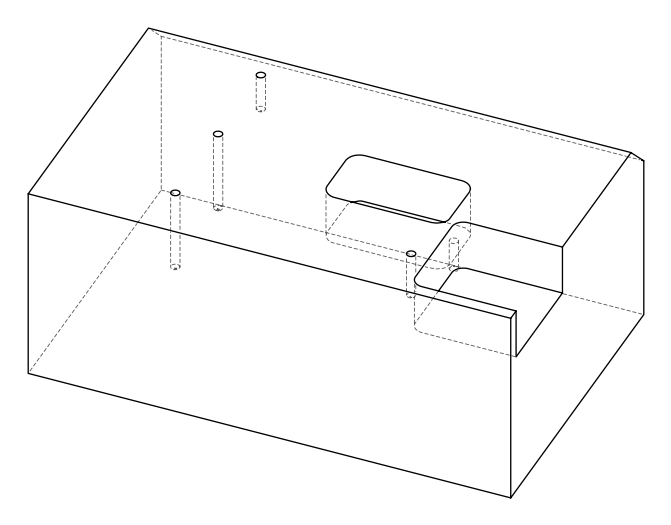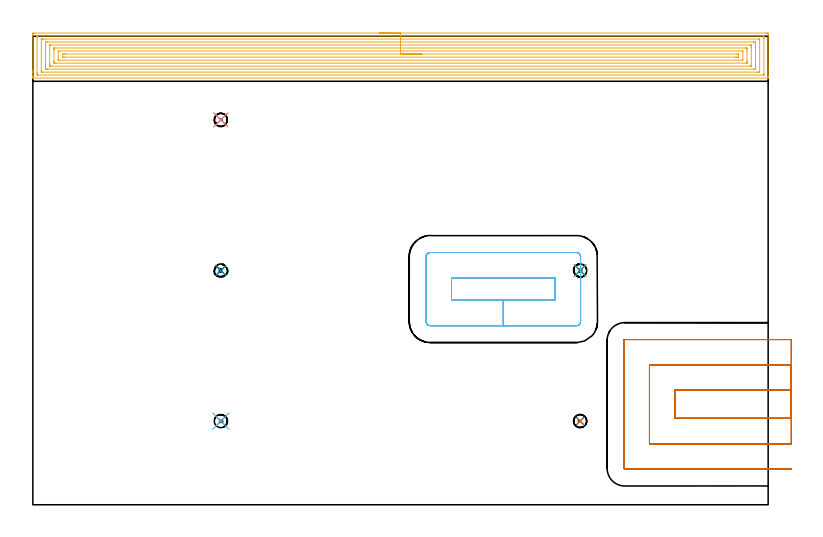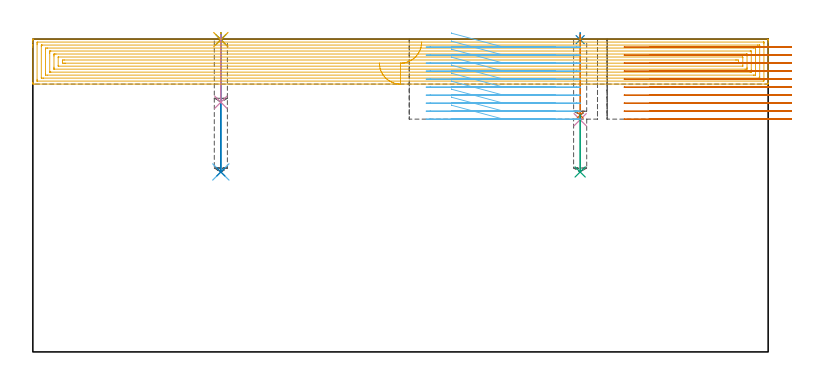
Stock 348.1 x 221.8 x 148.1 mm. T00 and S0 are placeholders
(PLAN: 13 operations, 3 tool changes, 45.3 min)
(1 SPOT_DRILL | STEP1POCKET | NXT0321_9005460120000 | 0.03 min | 0 mm3)
(2 SPOT_DRILL_1 | STEP1POCKET_1 | NXT0321_9005460120000 | 0.03 min | 0 mm3)
(3 SPOT_DRILL_2 | STEP1POCKET_2 | NXT0321_9005460120000 | 0.03 min | 1 mm3)
(4 SPOT_DRILL_3 | STEP1POCKET_3 | NXT0321_9005460120000 | 0.04 min | 4148 mm3)
(5 SPOT_DRILL_4 | STEP1POCKET_4 | NXT0321_9005460120000 | 0.03 min | 1 mm3)
(6 DRILL_BLIND_HOLE_INTO_CENTER | STEP1POCKET | UGT0301_457 | 0.26 min | 1844 mm3)
(7 DRILL_BLIND_HOLE_INTO_CENTER_1 | STEP1POCKET_1 | UGT0301_457 | 0.15 min | 1040 mm3)
(8 DRILL_BLIND_HOLE_INTO_CENTER_2 | STEP1POCKET_2 | UGT0301_457 | 0.26 min | 1844 mm3)
(9 DRILL_BLIND_HOLE_INTO_CENTER_3 | STEP1POCKET_3 | UGT0301_457 | 0.12 min | 725 mm3)
(10 DRILL_BLIND_HOLE_INTO_CENTER_4 | STEP1POCKET_4 | UGT0301_457 | 0.13 min | 857 mm3)
(11 AREA_MILL | FG_CHAMFER_SURFACE | UGT0205_001 | 22.6 min | 78969 mm3)
(12 MILL_RECTANGULAR_POCKET | POCKET_RECTANGULAR_STRAIGHT | NXT0201_012 | Follow Part, ap 4, ae 75% | 7.97 min | 163552 mm3)
(13 MILL_SLOT | SLOT_PARTIAL_RECTANGULAR | NXT0201_012 | Follow Part, ap 4, ae 75% | 13.68 min | 222169 mm3)
(TOOL NXT0321_9005460120000 | NC Spot Drill, 142deg, 12mm, Carbide, Uncoated | D12 PA142 FL30 Z2)
(TOOL UGT0301_457 | Carbide Drill 6.2 mm | D6.2 PA118 FL63 Z2)
(TOOL UGT0205_001 | Chamfer Mill 20 x 3 x 45 deg. | D20 FL50 Z2)
(TOOL NXT0201_012 | ENDMILL 16mm [2P460-1600-NA 1630] | D16 FL38 Z6)
(OP 1 SPOT_DRILL)
G17 G21 G94 G90
T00 M6
G54
G17 G0 G90 X89. Y39.6 S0 M3
G43 Z158.1 H0
G94 G81 G98 Z147.833 F250. R151.1
G80
M5
M2
(OP 2 SPOT_DRILL_1)
G17 G21 G94 G90
T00 M6
G54
G17 G0 G90 X259.1 Y39.6 S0 M3
G43 Z158.1 H0
G94 G81 G98 Z147.833 F250. R151.1
G80
M5
M2
(OP 3 SPOT_DRILL_2)
G17 G21 G94 G90
T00 M6
G54
G17 G0 G90 X89. Y110.9 S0 M3
G43 Z158.1 H0
G94 G81 G98 Z147.833 F250. R151.1
G80
M5
M2
(OP 4 SPOT_DRILL_3)
G17 G21 G94 G90
T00 M6
G54
G17 G0 G90 X259.1 Y110.9 S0 M3
G43 Z158.1 H0
G94 G81 G98 Z109.933 F250. R113.2
G80
M5
M2
(OP 5 SPOT_DRILL_4)
G17 G21 G94 G90
T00 M6
G54
G17 G0 G90 X89. Y182.2 S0 M3
G43 Z158.1 H0
G94 G81 G98 Z147.833 F250. R151.1
G80
M5
M2
(OP 6 DRILL_BLIND_HOLE_INTO_CENTER)
G17 G21 G94 G90
T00 M6
G54
G17 G0 G90 X89. Y39.6 S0 M3
G43 Z158.1 H0
G94 G81 G98 Z85.2 F250. R150.1
G80
M5
M2
(OP 7 DRILL_BLIND_HOLE_INTO_CENTER_1)
G17 G21 G94 G90
T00 M6
G54
G17 G0 G90 X259.1 Y39.6 S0 M3
G43 Z158.1 H0
G94 G81 G98 Z112.1 F250. R150.1
G80
M5
M2
(OP 8 DRILL_BLIND_HOLE_INTO_CENTER_2)
G17 G21 G94 G90
T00 M6
G54
G17 G0 G90 X89. Y110.9 S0 M3
G43 Z158.1 H0
G94 G81 G98 Z85.2 F250. R150.1
G80
M5
M2
(OP 9 DRILL_BLIND_HOLE_INTO_CENTER_3)
G17 G21 G94 G90
T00 M6
G54
G17 G0 G90 X259.1 Y110.9 S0 M3
G43 Z158.1 H0
G94 G81 G98 Z85.2 F250. R112.2
G80
M5
M2
(OP 10 DRILL_BLIND_HOLE_INTO_CENTER_4)
G17 G21 G94 G90
T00 M6
G54
G17 G0 G90 X89. Y182.2 S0 M3
G43 Z158.1 H0
G94 G81 G98 Z118.2 F250. R150.1
G80
M5
M2
(OP 11 AREA_MILL)
G17 G21 G94 G90
T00 M6
G54
G17 G0 G90 X164.05 Y223.3 S1061 M3
G43 Z158.1 H0
Z136.8
G94 G1 X164.088 Z135.928 F250.
X164.202 Z135.064
X164.391 Z134.212
X164.653 Z133.38
X164.987 Z132.574
X165.39 Z131.8
X165.858 Z131.064
X166.39 Z130.372
X166.979 Z129.729
X167.622 Z129.14
X168.314 Z128.609
X169.05 Z128.14
X169.824 Z127.737
X170.63 Z127.403
X171.462 Z127.141
X172.313 Z126.952
X173.178 Z126.838
X174.05 Z126.8
X346.983
X347.474 Y223.299 Z126.801
X347.96 Y223.295 Z126.803
X348.091 Y223.292 Z126.806
X348.1 Y222.815 Z127.283
Y205.756 Z144.339
Y203.369 Z146.726
Y202.66 Z147.439
Y202.389 Z147.71
Y202.017 Z148.073
X348.092 Y202.003 Z148.088
X347.922 Y202. Z148.1
X0.179
X0.008 Y202.003 Z148.088
X0. Y202.017 Z148.073
Y202.389 Z147.711
Y202.661 Z147.439
Y203.369 Z146.726
Y204.608 Z145.489
Y205.137 Z144.958
Y205.756 Z144.339
Y222.55 Z127.548
X0.003 Y222.815 Z127.283
X0.009 Y223.292 Z126.806
X0.14 Y223.295 Z126.803
X0.626 Y223.3 Z126.8
X174.05
Y221.886 Z128.214
X345.732 Y221.885 Z128.215
X346.08 Y221.879 Z128.221
X346.09 Y221.766 Z128.334
X346.097 Y221.524 Z128.576
X346.099 Y221.047 Z129.053
X346.1 Y220.637 Z129.463
Y204.253 Z145.847
X346.098 Y203.845 Z146.255
X346.09 Y203.435 Z146.665
X346.088 Y203.42 Z146.68
X346.082 Y203.418 Z146.682
X346.057 Y203.416 Z146.684
X346.004 Y203.415 Z146.685
X345.898 Y203.414 Z146.686
X2.368 Y203.415 Z146.685
X2.02 Y203.421 Z146.679
X2.01 Y203.534 Z146.566
X2.003 Y203.776 Z146.324
X2.001 Y204.253 Z145.847
X2. Y204.662 Z145.438
Y221.047 Z129.053
X2.001 Y221.455 Z128.645
X2.01 Y221.865 Z128.235
X2.012 Y221.88 Z128.22
X2.018 Y221.882 Z128.218
X2.043 Y221.884 Z128.216
X2.096 Y221.885 Z128.215
X2.202 Y221.886 Z128.214
X174.05
Y220.472 Z129.629
X343.586 Y220.471
X343.898 Y220.47 Z129.63
X344.002 Y220.468 Z129.632
X344.076 Y220.465 Z129.635
X344.09 Y220.362 Z129.738
X344.095 Y220.163 Z129.937
X344.099 Y219.964 Z130.136
Y205.137 Z144.963
X344.097 Y204.94 Z145.16
X344.09 Y204.872 Z145.228
X344.084 Y204.835 Z145.265
X344.053 Y204.834 Z145.266
X343.898 Y204.831 Z145.269
X343.316 Y204.829 Z145.271
X343.004
X4.514
X4.202 Y204.831 Z145.269
X4.098 Y204.832 Z145.268
X4.024 Y204.835 Z145.265
X4.01 Y204.938 Z145.162
X4.005 Y205.137 Z144.963
X4.001 Y205.336 Z144.764
Y220.163 Z129.937
X4.003 Y220.36 Z129.74
X4.01 Y220.428 Z129.672
X4.016 Y220.465 Z129.635
X4.047 Y220.466 Z129.634
X4.202 Y220.469 Z129.631
X4.784 Y220.471 Z129.629
X5.096
X174.05 Y220.472
Y219.057 Z131.043
X341.216
X341.441 Y219.056 Z131.044
X341.972 Y219.05 Z131.05
X342.09 Y219.042 Z131.058
X342.095 Y218.834 Z131.266
X342.1 Y218.405 Z131.695
Y206.915 Z143.185
X342.095 Y206.468 Z143.632
X342.09 Y206.256 Z143.844
X341.879 Y206.25 Z143.85
X341.216 Y206.244 Z143.856
X6.884 Y206.243 Z143.857
X6.658 Y206.244 Z143.856
X6.128 Y206.25 Z143.85
X6.01 Y206.258 Z143.842
X6.005 Y206.466 Z143.634
X6. Y206.895 Z143.205
Y218.385 Z131.715
X6.005 Y218.832 Z131.268
X6.01 Y219.044 Z131.056
X6.221 Y219.05 Z131.05
X6.884 Y219.056 Z131.044
X174.05 Y219.057 Z131.043
Y217.643 Z132.457
X339.562
X339.828 Y217.64 Z132.46
X340.005 Y217.636 Z132.464
X340.091 Y217.628 Z132.472
X340.093 Y217.606 Z132.494
X340.096 Y217.511 Z132.589
X340.1 Y216.847 Z133.253
Y216.627 Z133.473
Y208.009 Z142.091
X340.097 Y207.789 Z142.311
X340.094 Y207.706 Z142.394
X340.091 Y207.671 Z142.429
X339.961 Y207.664 Z142.436
X339.695 Y207.659 Z142.441
X339.561 Y207.657 Z142.443
X8.538
X8.272 Y207.66 Z142.44
X8.095 Y207.664 Z142.436
X8.009 Y207.672 Z142.428
X8.007 Y207.694 Z142.406
X8.004 Y207.789 Z142.311
X8. Y208.453 Z141.647
Y208.673 Z141.427
Y217.291 Z132.809
X8.003 Y217.511 Z132.589
X8.006 Y217.594 Z132.506
X8.009 Y217.629 Z132.471
X8.139 Y217.636 Z132.464
X8.405 Y217.641 Z132.459
X8.539 Y217.643 Z132.457
X174.05
Y216.229 Z133.871
X337.15
X337.64 Y216.227 Z133.873
X338.05 Y216.223 Z133.877
X338.09 Y216.22 Z133.88
X338.096 Y216.177 Z133.923
X338.099 Y215.744 Z134.356
X338.1 Y215.289 Z134.811
Y209.986 Z140.114
X338.098 Y209.556 Z140.544
X338.095 Y209.107 Z140.993
X338.09 Y209.078 Z141.022
X338.069 Y209.076 Z141.024
X338.008 Y209.074 Z141.026
X337.886 Y209.072 Z141.028
X10.95 Y209.071 Z141.029
X10.46 Y209.073 Z141.027
X10.05 Y209.077 Z141.023
X10.01 Y209.08 Z141.02
X10.004 Y209.123 Z140.977
X10.001 Y209.556 Z140.544
X10. Y210.011 Z140.089
Y215.314 Z134.786
X10.002 Y215.744 Z134.356
X10.005 Y216.193 Z133.907
X10.01 Y216.221 Z133.879
X10.031 Y216.224 Z133.876
X10.092 Y216.226 Z133.874
X10.214 Y216.228 Z133.872
X174.05 Y216.229 Z133.871
Y214.815 Z135.285
X335.898 Y214.814 Z135.286
X336.051 Y214.81 Z135.29
X336.083 Y214.808 Z135.292
X336.09 Y214.791 Z135.309
X336.097 Y214.763 Z135.337
X336.099 Y214.734 Z135.366
Y210.835 Z139.265
X336.096 Y210.672 Z139.428
X336.09 Y210.542 Z139.558
X336.082 Y210.491 Z139.609
X335.807 Y210.485 Z139.615
X12.201 Y210.486 Z139.614
X12.049 Y210.49 Z139.61
X12.017 Y210.492 Z139.608
X12.01 Y210.509 Z139.591
X12.003 Y210.537 Z139.563
X12.001 Y210.566 Z139.534
Y214.465 Z135.635
X12.004 Y214.628 Z135.472
X12.01 Y214.758 Z135.342
X12.018 Y214.809 Z135.291
X12.293 Y214.815 Z135.285
X174.05
Y213.4 Z136.7
X333.171
X333.755 Y213.398 Z136.702
X334.065 Y213.393 Z136.707
X334.097 Y213.092 Z137.008
X334.099 Y213.058 Z137.042
Y212.208 Z137.892
X334.098 Y212.175 Z137.925
X334.065 Y211.907 Z138.193
X333.481 Y211.901 Z138.199
X333.171 Y211.9 Z138.2
X332.589
X14.929
X14.345 Y211.902 Z138.198
X14.035 Y211.907 Z138.193
X14.003 Y212.208 Z137.892
X14.001 Y212.242 Z137.858
Y213.092 Z137.008
X14.002 Y213.125 Z136.975
X14.035 Y213.393 Z136.707
X14.619 Y213.399 Z136.701
X14.929 Y213.4 Z136.7
X15.511
X174.05
X174.922 Z136.738
X175.786 Z136.851
X176.638 Z137.04
X177.47 Z137.303
X178.276 Z137.636
X179.05 Z138.039
X179.786 Z138.508
X180.478 Z139.039
X181.121 Z139.628
X181.71 Z140.272
X182.241 Z140.964
X182.71 Z141.7
X183.113 Z142.473
X183.447 Z143.279
X183.709 Z144.111
X183.898 Z144.963
X184.012 Z145.828
X184.05 Z146.7
G0 Z158.1
M5
M2
(OP 12 MILL_RECTANGULAR_POCKET)
G17 G21 G94 G90
T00 M6
G54
G17 G0 G90 X198.2 Y97.591 S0 M3
G43 Z158.1 H1
Z151.1
G94 G1 Y96.8 Z150.888 F250.
X222.75 Z144.31
X247.3 F500.
Y107.4
X198.2
Y96.8
X222.75
Y84.8
X257.4
G3 X259.3 Y86.7 R1.9
G1 Y117.5
G3 X257.4 Y119.4 R1.9
G1 X188.1
G3 X186.2 Y117.5 R1.9
G1 Y86.7
G3 X188.1 Y84.8 R1.9
G1 X222.75
X223.75
G0 X198.2 Y97.591 Z147.31
G1 Y96.8 Z147.098 F250.
X222.75 Z140.52
X247.3 F500.
Y107.4
X198.2
Y96.8
X222.75
Y84.8
X257.4
G3 X259.3 Y86.7 R1.9
G1 Y117.5
G3 X257.4 Y119.4 R1.9
G1 X188.1
G3 X186.2 Y117.5 R1.9
G1 Y86.7
G3 X188.1 Y84.8 R1.9
G1 X222.75
X223.75
G0 X198.2 Y97.591 Z143.52
G1 Y96.8 Z143.308 F250.
X222.75 Z136.73
X247.3 F500.
Y107.4
X198.2
Y96.8
X222.75
Y84.8
X257.4
G3 X259.3 Y86.7 R1.9
G1 Y117.5
G3 X257.4 Y119.4 R1.9
G1 X188.1
G3 X186.2 Y117.5 R1.9
G1 Y86.7
G3 X188.1 Y84.8 R1.9
G1 X222.75
X223.75
G0 X198.2 Y97.591 Z139.73
G1 Y96.8 Z139.518 F250.
X222.75 Z132.94
X247.3 F500.
Y107.4
X198.2
Y96.8
X222.75
Y84.8
X257.4
G3 X259.3 Y86.7 R1.9
G1 Y117.5
G3 X257.4 Y119.4 R1.9
G1 X188.1
G3 X186.2 Y117.5 R1.9
G1 Y86.7
G3 X188.1 Y84.8 R1.9
G1 X222.75
X223.75
G0 X198.2 Y97.591 Z135.94
G1 Y96.8 Z135.728 F250.
X222.75 Z129.15
X247.3 F500.
Y107.4
X198.2
Y96.8
X222.75
Y84.8
X257.4
G3 X259.3 Y86.7 R1.9
G1 Y117.5
G3 X257.4 Y119.4 R1.9
G1 X188.1
G3 X186.2 Y117.5 R1.9
G1 Y86.7
G3 X188.1 Y84.8 R1.9
G1 X222.75
X223.75
G0 X198.2 Y97.591 Z132.15
G1 Y96.8 Z131.938 F250.
X222.75 Z125.36
X247.3 F500.
Y107.4
X198.2
Y96.8
X222.75
Y84.8
X257.4
G3 X259.3 Y86.7 R1.9
G1 Y117.5
G3 X257.4 Y119.4 R1.9
G1 X188.1
G3 X186.2 Y117.5 R1.9
G1 Y86.7
G3 X188.1 Y84.8 R1.9
G1 X222.75
X223.75
G0 X198.2 Y97.591 Z128.36
G1 Y96.8 Z128.148 F250.
X222.75 Z121.57
X247.3 F500.
Y107.4
X198.2
Y96.8
X222.75
Y84.8
X257.4
G3 X259.3 Y86.7 R1.9
G1 Y117.5
G3 X257.4 Y119.4 R1.9
G1 X188.1
G3 X186.2 Y117.5 R1.9
G1 Y86.7
G3 X188.1 Y84.8 R1.9
G1 X222.75
X223.75
G0 X198.2 Y97.591 Z124.57
G1 Y96.8 Z124.358 F250.
X222.75 Z117.78
X247.3 F500.
Y107.4
X198.2
Y96.8
X222.75
Y84.8
X257.4
G3 X259.3 Y86.7 R1.9
G1 Y117.5
G3 X257.4 Y119.4 R1.9
G1 X188.1
G3 X186.2 Y117.5 R1.9
G1 Y86.7
G3 X188.1 Y84.8 R1.9
G1 X222.75
X223.75
G0 X198.2 Y97.591 Z120.78
G1 Y96.8 Z120.568 F250.
X222.75 Z113.99
X247.3 F500.
Y107.4
X198.2
Y96.8
X222.75
Y84.8
X257.4
G3 X259.3 Y86.7 R1.9
G1 Y117.5
G3 X257.4 Y119.4 R1.9
G1 X188.1
G3 X186.2 Y117.5 R1.9
G1 Y86.7
G3 X188.1 Y84.8 R1.9
G1 X222.75
X223.75
G0 X198.2 Y97.591 Z116.99
G1 Y96.8 Z116.778 F250.
X222.75 Z110.2
X247.3 F500.
Y107.4
X198.2
Y96.8
X222.75
Y84.8
X257.4
G3 X259.3 Y86.7 R1.9
G1 Y117.5
G3 X257.4 Y119.4 R1.9
G1 X188.1
G3 X186.2 Y117.5 R1.9
G1 Y86.7
G3 X188.1 Y84.8 R1.9
G1 X222.75
X223.75
G0 Z158.1
M5
M2
(OP 13 MILL_SLOT)
G17 G21 G94 G90
T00 M6
G54
G17 G0 G90 X359.1 Y54.2 S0 M3
G43 Z158.1 H1
Z144.31
G94 G1 X356.1 F250.
X303.9 F500.
Y40.9
X356.1
X359.1 F250.
Y66.2
X356.1
X291.9 F500.
Y28.9
X356.1
X359.1 F250.
Y78.2
X356.1
X280.2 F500.
G3 X279.9 Y77.9 R0.3
G1 Y17.2
G3 X280.2 Y16.9 R0.3
G1 X356.1
X359.1 F250.
G0 Y54.2 Z140.52
G1 X356.1
X303.9 F500.
Y40.9
X356.1
X359.1 F250.
Y66.2
X356.1
X291.9 F500.
Y28.9
X356.1
X359.1 F250.
Y78.2
X356.1
X280.2 F500.
G3 X279.9 Y77.9 R0.3
G1 Y17.2
G3 X280.2 Y16.9 R0.3
G1 X356.1
X359.1 F250.
G0 Y54.2 Z136.73
G1 X356.1
X303.9 F500.
Y40.9
X356.1
X359.1 F250.
Y66.2
X356.1
X291.9 F500.
Y28.9
X356.1
X359.1 F250.
Y78.2
X356.1
X280.2 F500.
G3 X279.9 Y77.9 R0.3
G1 Y17.2
G3 X280.2 Y16.9 R0.3
G1 X356.1
X359.1 F250.
G0 Y54.2 Z132.94
G1 X356.1
X303.9 F500.
Y40.9
X356.1
X359.1 F250.
Y66.2
X356.1
X291.9 F500.
Y28.9
X356.1
X359.1 F250.
Y78.2
X356.1
X280.2 F500.
G3 X279.9 Y77.9 R0.3
G1 Y17.2
G3 X280.2 Y16.9 R0.3
G1 X356.1
X359.1 F250.
G0 Y54.2 Z129.15
G1 X356.1
X303.9 F500.
Y40.9
X356.1
X359.1 F250.
Y66.2
X356.1
X291.9 F500.
Y28.9
X356.1
X359.1 F250.
Y78.2
X356.1
X280.2 F500.
G3 X279.9 Y77.9 R0.3
G1 Y17.2
G3 X280.2 Y16.9 R0.3
G1 X356.1
X359.1 F250.
G0 Y54.2 Z125.36
G1 X356.1
X303.9 F500.
Y40.9
X356.1
X359.1 F250.
Y66.2
X356.1
X291.9 F500.
Y28.9
X356.1
X359.1 F250.
Y78.2
X356.1
X280.2 F500.
G3 X279.9 Y77.9 R0.3
G1 Y17.2
G3 X280.2 Y16.9 R0.3
G1 X356.1
X359.1 F250.
G0 Y54.2 Z121.57
G1 X356.1
X303.9 F500.
Y40.9
X356.1
X359.1 F250.
Y66.2
X356.1
X291.9 F500.
Y28.9
X356.1
X359.1 F250.
Y78.2
X356.1
X280.2 F500.
G3 X279.9 Y77.9 R0.3
G1 Y17.2
G3 X280.2 Y16.9 R0.3
G1 X356.1
X359.1 F250.
G0 Y54.2 Z117.78
G1 X356.1
X303.9 F500.
Y40.9
X356.1
X359.1 F250.
Y66.2
X356.1
X291.9 F500.
Y28.9
X356.1
X359.1 F250.
Y78.2
X356.1
X280.2 F500.
G3 X279.9 Y77.9 R0.3
G1 Y17.2
G3 X280.2 Y16.9 R0.3
G1 X356.1
X359.1 F250.
G0 Y54.2 Z113.99
G1 X356.1
X303.9 F500.
Y40.9
X356.1
X359.1 F250.
Y66.2
X356.1
X291.9 F500.
Y28.9
X356.1
X359.1 F250.
Y78.2
X356.1
X280.2 F500.
G3 X279.9 Y77.9 R0.3
G1 Y17.2
G3 X280.2 Y16.9 R0.3
G1 X356.1
X359.1 F250.
G0 Y54.2 Z110.2
G1 X356.1
X303.9 F500.
Y40.9
X356.1
X359.1 F250.
Y66.2
X356.1
X291.9 F500.
Y28.9
X356.1
X359.1 F250.
Y78.2
X356.1
X280.2 F500.
G3 X279.9 Y77.9 R0.3
G1 Y17.2
G3 X280.2 Y16.9 R0.3
G1 X356.1
X359.1 F250.
G0 Z158.1
M5
M2
